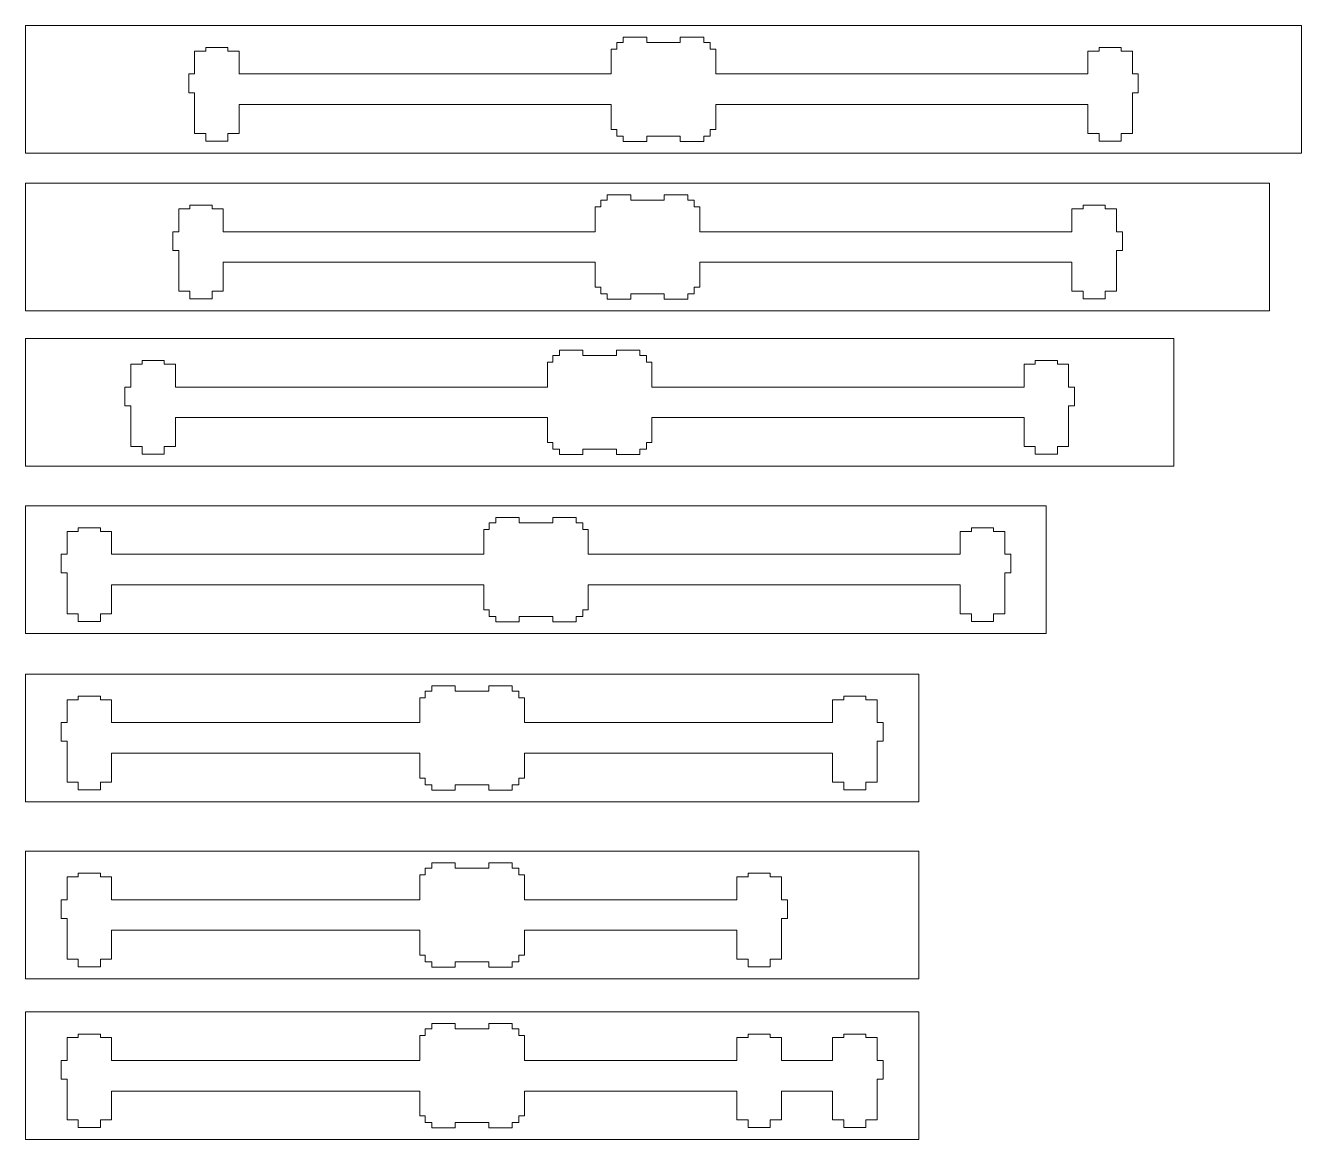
# Model space of a CAD drawing. Header units: millimetres. Extents: x -742 to 1487, y -1115 to 638.
# Drawn here: x 684.2 to 874.7, y -945.6 to -779.2 of the extents above; entities that cross this region are included whole.
import ezdxf

# ---------------------------------------------------------------- set-up
doc = ezdxf.new("R2010")
doc.units = ezdxf.units.MM
doc.layers.add('Layer 1', color=7, linetype='CONTINUOUS')

msp = doc.modelspace()

# ---------------------------------------------------------------- linework, layer by layer
at = {"layer": 'Layer 1', "color": 250, "lineweight": 9}
for points in [[(684.237, -798.298), (874.737, -798.298), (874.737, -779.248), (684.237, -779.248), (684.237, -798.298)], [(684.237, -821.848), (869.974, -821.848), (869.974, -802.798), (684.237, -802.798), (684.237, -821.848)], [(684.237, -845.043), (855.687, -845.043), (855.687, -825.993), (684.237, -825.993), (684.237, -845.043)], [(684.237, -870.023), (836.637, -870.023), (836.637, -850.973), (684.237, -850.973), (684.237, -870.023)], [(684.237, -895.159), (817.587, -895.159), (817.587, -876.109), (684.237, -876.109), (684.237, -895.159)], [(684.237, -921.605), (817.587, -921.605), (817.587, -902.555), (684.237, -902.555), (684.237, -921.605)], [(684.237, -945.605), (817.587, -945.605), (817.587, -926.555), (684.237, -926.555), (684.237, -945.605)]]:
    msp.add_lwpolyline(points, close=True, dxfattribs=at)
for points in [[(776.982, -780.975), (776.982, -780.975), (773.482, -780.975), (773.482, -780.975)], [(773.482, -780.975), (773.482, -780.975), (773.482, -781.788), (773.482, -781.788)], [(776.982, -781.788), (776.982, -781.788), (776.982, -780.975), (776.982, -780.975)], [(785.491, -780.975), (785.491, -780.975), (781.991, -780.975), (781.991, -780.975)], [(781.991, -780.975), (781.991, -780.975), (781.991, -781.788), (781.991, -781.788)], [(785.491, -781.788), (785.491, -781.788), (785.491, -780.975), (785.491, -780.975)], [(714.463, -782.55), (714.463, -782.55), (711.161, -782.55), (711.161, -782.55)], [(711.161, -782.55), (711.161, -782.55), (711.161, -783.083), (711.161, -783.083)], [(714.463, -783.083), (714.463, -783.083), (714.463, -782.55), (714.463, -782.55)], [(772.502, -782.768), (772.502, -782.768), (771.689, -782.768), (771.689, -782.768)], [(771.689, -786.487), (771.689, -786.487), (771.689, -782.768), (771.689, -782.768)], [(772.502, -781.788), (772.502, -781.788), (772.502, -782.768), (772.502, -782.768)], [(772.502, -781.788), (772.502, -781.788), (773.482, -781.788), (773.482, -781.788)], [(781.991, -781.788), (781.991, -781.788), (776.982, -781.788), (776.982, -781.788)], [(786.472, -781.788), (786.472, -781.788), (785.491, -781.788), (785.491, -781.788)], [(786.472, -781.788), (786.472, -781.788), (786.472, -782.768), (786.472, -782.768)], [(786.472, -782.768), (786.472, -782.768), (787.285, -782.768), (787.285, -782.768)], [(787.285, -786.487), (787.285, -786.487), (787.285, -782.768), (787.285, -782.768)], [(844.511, -783.083), (844.511, -783.083), (844.511, -782.55), (844.511, -782.55)], [(844.511, -782.55), (844.511, -782.55), (847.813, -782.55), (847.813, -782.55)], [(847.813, -782.55), (847.813, -782.55), (847.813, -783.083), (847.813, -783.083)], [(711.161, -783.083), (711.161, -783.083), (709.484, -783.083), (709.484, -783.083)], [(709.484, -783.083), (709.484, -783.083), (709.484, -786.487), (709.484, -786.487)], [(716.139, -783.083), (716.139, -783.083), (714.463, -783.083), (714.463, -783.083)], [(716.139, -786.487), (716.139, -786.487), (716.139, -783.083), (716.139, -783.083)], [(842.834, -786.487), (842.834, -786.487), (842.834, -783.083), (842.834, -783.083)], [(842.834, -783.083), (842.834, -783.083), (844.511, -783.083), (844.511, -783.083)], [(847.813, -783.083), (847.813, -783.083), (849.489, -783.083), (849.489, -783.083)], [(849.489, -783.083), (849.489, -783.083), (849.489, -786.487), (849.489, -786.487)], [(709.484, -786.487), (709.484, -786.487), (708.595, -786.487), (708.595, -786.487)], [(708.595, -786.487), (708.595, -786.487), (708.595, -789.281), (708.595, -789.281)], [(771.689, -786.487), (771.689, -786.487), (716.139, -786.487), (716.139, -786.487)], [(787.285, -786.487), (787.285, -786.487), (842.834, -786.487), (842.834, -786.487)], [(849.489, -786.487), (849.489, -786.487), (850.378, -786.487), (850.378, -786.487)], [(850.378, -786.487), (850.378, -786.487), (850.378, -789.281), (850.378, -789.281)], [(708.595, -789.281), (708.595, -789.281), (709.484, -789.281), (709.484, -789.281)], [(709.484, -789.281), (709.484, -789.281), (709.484, -795.377), (709.484, -795.377)], [(850.378, -789.281), (850.378, -789.281), (849.489, -789.281), (849.489, -789.281)], [(849.489, -789.281), (849.489, -789.281), (849.489, -795.377), (849.489, -795.377)], [(716.139, -795.377), (716.139, -795.377), (716.139, -791.059), (716.139, -791.059)], [(716.139, -791.059), (716.139, -791.059), (771.689, -791.059), (771.689, -791.059)], [(771.689, -791.059), (771.689, -791.059), (771.689, -794.777), (771.689, -794.777)], [(787.285, -794.777), (787.285, -794.777), (787.285, -791.059), (787.285, -791.059)], [(842.834, -791.059), (842.834, -791.059), (787.285, -791.059), (787.285, -791.059)], [(842.834, -795.377), (842.834, -795.377), (842.834, -791.059), (842.834, -791.059)], [(709.484, -795.377), (709.484, -795.377), (711.161, -795.377), (711.161, -795.377)], [(711.161, -795.377), (711.161, -795.377), (711.161, -796.52), (711.161, -796.52)], [(714.463, -796.52), (714.463, -796.52), (714.463, -795.377), (714.463, -795.377)], [(714.463, -795.377), (714.463, -795.377), (716.139, -795.377), (716.139, -795.377)], [(771.689, -794.777), (771.689, -794.777), (772.502, -794.777), (772.502, -794.777)], [(772.502, -794.777), (772.502, -794.777), (772.502, -795.758), (772.502, -795.758)], [(772.502, -795.758), (772.502, -795.758), (773.482, -795.758), (773.482, -795.758)], [(773.482, -795.758), (773.482, -795.758), (773.482, -796.57), (773.482, -796.57)], [(776.982, -796.57), (776.982, -796.57), (776.982, -795.758), (776.982, -795.758)], [(776.982, -795.758), (776.982, -795.758), (781.991, -795.758), (781.991, -795.758)], [(781.991, -795.758), (781.991, -795.758), (781.991, -796.57), (781.991, -796.57)], [(785.491, -796.57), (785.491, -796.57), (785.491, -795.758), (785.491, -795.758)], [(786.472, -795.758), (786.472, -795.758), (785.491, -795.758), (785.491, -795.758)], [(786.472, -795.758), (786.472, -795.758), (786.472, -794.777), (786.472, -794.777)], [(786.472, -794.777), (786.472, -794.777), (787.285, -794.777), (787.285, -794.777)], [(844.511, -795.377), (844.511, -795.377), (842.834, -795.377), (842.834, -795.377)], [(844.511, -796.52), (844.511, -796.52), (844.511, -795.377), (844.511, -795.377)], [(849.489, -795.377), (849.489, -795.377), (847.813, -795.377), (847.813, -795.377)], [(847.813, -795.377), (847.813, -795.377), (847.813, -796.52), (847.813, -796.52)], [(711.161, -796.52), (711.161, -796.52), (714.463, -796.52), (714.463, -796.52)], [(773.482, -796.57), (773.482, -796.57), (776.982, -796.57), (776.982, -796.57)], [(781.991, -796.57), (781.991, -796.57), (785.491, -796.57), (785.491, -796.57)], [(847.813, -796.52), (847.813, -796.52), (844.511, -796.52), (844.511, -796.52)], [(770.12, -805.338), (770.12, -805.338), (770.12, -806.318), (770.12, -806.318)], [(770.12, -805.338), (770.12, -805.338), (771.101, -805.338), (771.101, -805.338)], [(774.601, -804.525), (774.601, -804.525), (771.101, -804.525), (771.101, -804.525)], [(771.101, -804.525), (771.101, -804.525), (771.101, -805.338), (771.101, -805.338)], [(774.601, -805.338), (774.601, -805.338), (774.601, -804.525), (774.601, -804.525)], [(779.61, -805.338), (779.61, -805.338), (774.601, -805.338), (774.601, -805.338)], [(783.11, -804.525), (783.11, -804.525), (779.61, -804.525), (779.61, -804.525)], [(779.61, -804.525), (779.61, -804.525), (779.61, -805.338), (779.61, -805.338)], [(783.11, -805.338), (783.11, -805.338), (783.11, -804.525), (783.11, -804.525)], [(784.09, -805.338), (784.09, -805.338), (783.11, -805.338), (783.11, -805.338)], [(784.09, -805.338), (784.09, -805.338), (784.09, -806.318), (784.09, -806.318)], [(708.779, -806.633), (708.779, -806.633), (707.103, -806.633), (707.103, -806.633)], [(707.103, -806.633), (707.103, -806.633), (707.103, -810.037), (707.103, -810.037)], [(712.081, -806.1), (712.081, -806.1), (708.779, -806.1), (708.779, -806.1)], [(708.779, -806.1), (708.779, -806.1), (708.779, -806.633), (708.779, -806.633)], [(712.081, -806.633), (712.081, -806.633), (712.081, -806.1), (712.081, -806.1)], [(713.758, -806.633), (713.758, -806.633), (712.081, -806.633), (712.081, -806.633)], [(713.758, -810.037), (713.758, -810.037), (713.758, -806.633), (713.758, -806.633)], [(770.12, -806.318), (770.12, -806.318), (769.307, -806.318), (769.307, -806.318)], [(769.307, -810.037), (769.307, -810.037), (769.307, -806.318), (769.307, -806.318)], [(784.09, -806.318), (784.09, -806.318), (784.903, -806.318), (784.903, -806.318)], [(784.903, -810.037), (784.903, -810.037), (784.903, -806.318), (784.903, -806.318)], [(840.453, -810.037), (840.453, -810.037), (840.453, -806.633), (840.453, -806.633)], [(840.453, -806.633), (840.453, -806.633), (842.129, -806.633), (842.129, -806.633)], [(842.129, -806.633), (842.129, -806.633), (842.129, -806.1), (842.129, -806.1)], [(842.129, -806.1), (842.129, -806.1), (845.431, -806.1), (845.431, -806.1)], [(845.431, -806.1), (845.431, -806.1), (845.431, -806.633), (845.431, -806.633)], [(845.431, -806.633), (845.431, -806.633), (847.108, -806.633), (847.108, -806.633)], [(847.108, -806.633), (847.108, -806.633), (847.108, -810.037), (847.108, -810.037)], [(707.103, -810.037), (707.103, -810.037), (706.214, -810.037), (706.214, -810.037)], [(706.214, -810.037), (706.214, -810.037), (706.214, -812.831), (706.214, -812.831)], [(769.307, -810.037), (769.307, -810.037), (713.758, -810.037), (713.758, -810.037)], [(784.903, -810.037), (784.903, -810.037), (840.453, -810.037), (840.453, -810.037)], [(847.108, -810.037), (847.108, -810.037), (847.997, -810.037), (847.997, -810.037)], [(847.997, -810.037), (847.997, -810.037), (847.997, -812.831), (847.997, -812.831)], [(706.214, -812.831), (706.214, -812.831), (707.103, -812.831), (707.103, -812.831)], [(707.103, -812.831), (707.103, -812.831), (707.103, -818.927), (707.103, -818.927)], [(847.997, -812.831), (847.997, -812.831), (847.108, -812.831), (847.108, -812.831)], [(847.108, -812.831), (847.108, -812.831), (847.108, -818.927), (847.108, -818.927)], [(713.758, -818.927), (713.758, -818.927), (713.758, -814.609), (713.758, -814.609)], [(713.758, -814.609), (713.758, -814.609), (769.307, -814.609), (769.307, -814.609)], [(769.307, -814.609), (769.307, -814.609), (769.307, -818.327), (769.307, -818.327)], [(784.903, -818.327), (784.903, -818.327), (784.903, -814.609), (784.903, -814.609)], [(840.453, -814.609), (840.453, -814.609), (784.903, -814.609), (784.903, -814.609)], [(840.453, -818.927), (840.453, -818.927), (840.453, -814.609), (840.453, -814.609)], [(707.103, -818.927), (707.103, -818.927), (708.779, -818.927), (708.779, -818.927)], [(708.779, -818.927), (708.779, -818.927), (708.779, -820.07), (708.779, -820.07)], [(712.081, -820.07), (712.081, -820.07), (712.081, -818.927), (712.081, -818.927)], [(712.081, -818.927), (712.081, -818.927), (713.758, -818.927), (713.758, -818.927)], [(769.307, -818.327), (769.307, -818.327), (770.12, -818.327), (770.12, -818.327)], [(770.12, -818.327), (770.12, -818.327), (770.12, -819.308), (770.12, -819.308)], [(784.09, -819.308), (784.09, -819.308), (784.09, -818.327), (784.09, -818.327)], [(784.09, -818.327), (784.09, -818.327), (784.903, -818.327), (784.903, -818.327)], [(842.129, -818.927), (842.129, -818.927), (840.453, -818.927), (840.453, -818.927)], [(842.129, -820.07), (842.129, -820.07), (842.129, -818.927), (842.129, -818.927)], [(847.108, -818.927), (847.108, -818.927), (845.431, -818.927), (845.431, -818.927)], [(845.431, -818.927), (845.431, -818.927), (845.431, -820.07), (845.431, -820.07)], [(708.779, -820.07), (708.779, -820.07), (712.081, -820.07), (712.081, -820.07)], [(770.12, -819.308), (770.12, -819.308), (771.101, -819.308), (771.101, -819.308)], [(771.101, -819.308), (771.101, -819.308), (771.101, -820.12), (771.101, -820.12)], [(771.101, -820.12), (771.101, -820.12), (774.601, -820.12), (774.601, -820.12)], [(774.601, -820.12), (774.601, -820.12), (774.601, -819.308), (774.601, -819.308)], [(774.601, -819.308), (774.601, -819.308), (779.61, -819.308), (779.61, -819.308)], [(779.61, -819.308), (779.61, -819.308), (779.61, -820.12), (779.61, -820.12)], [(779.61, -820.12), (779.61, -820.12), (783.11, -820.12), (783.11, -820.12)], [(783.11, -820.12), (783.11, -820.12), (783.11, -819.308), (783.11, -819.308)], [(784.09, -819.308), (784.09, -819.308), (783.11, -819.308), (783.11, -819.308)], [(845.431, -820.07), (845.431, -820.07), (842.129, -820.07), (842.129, -820.07)], [(762.977, -828.533), (762.977, -828.533), (762.977, -829.513), (762.977, -829.513)], [(762.977, -828.533), (762.977, -828.533), (763.958, -828.533), (763.958, -828.533)], [(767.458, -827.72), (767.458, -827.72), (763.958, -827.72), (763.958, -827.72)], [(763.958, -827.72), (763.958, -827.72), (763.958, -828.533), (763.958, -828.533)], [(767.458, -828.533), (767.458, -828.533), (767.458, -827.72), (767.458, -827.72)], [(772.467, -828.533), (772.467, -828.533), (767.458, -828.533), (767.458, -828.533)], [(775.967, -827.72), (775.967, -827.72), (772.467, -827.72), (772.467, -827.72)], [(772.467, -827.72), (772.467, -827.72), (772.467, -828.533), (772.467, -828.533)], [(775.967, -828.533), (775.967, -828.533), (775.967, -827.72), (775.967, -827.72)], [(776.947, -828.533), (776.947, -828.533), (775.967, -828.533), (775.967, -828.533)], [(776.947, -828.533), (776.947, -828.533), (776.947, -829.513), (776.947, -829.513)], [(701.636, -829.828), (701.636, -829.828), (699.96, -829.828), (699.96, -829.828)], [(699.96, -829.828), (699.96, -829.828), (699.96, -833.232), (699.96, -833.232)], [(704.938, -829.295), (704.938, -829.295), (701.636, -829.295), (701.636, -829.295)], [(701.636, -829.295), (701.636, -829.295), (701.636, -829.828), (701.636, -829.828)], [(704.938, -829.828), (704.938, -829.828), (704.938, -829.295), (704.938, -829.295)], [(706.615, -829.828), (706.615, -829.828), (704.938, -829.828), (704.938, -829.828)], [(706.615, -833.232), (706.615, -833.232), (706.615, -829.828), (706.615, -829.828)], [(762.977, -829.513), (762.977, -829.513), (762.164, -829.513), (762.164, -829.513)], [(762.164, -833.232), (762.164, -833.232), (762.164, -829.513), (762.164, -829.513)], [(776.947, -829.513), (776.947, -829.513), (777.76, -829.513), (777.76, -829.513)], [(777.76, -833.232), (777.76, -833.232), (777.76, -829.513), (777.76, -829.513)], [(833.31, -833.232), (833.31, -833.232), (833.31, -829.828), (833.31, -829.828)], [(833.31, -829.828), (833.31, -829.828), (834.986, -829.828), (834.986, -829.828)], [(834.986, -829.828), (834.986, -829.828), (834.986, -829.295), (834.986, -829.295)], [(834.986, -829.295), (834.986, -829.295), (838.288, -829.295), (838.288, -829.295)], [(838.288, -829.295), (838.288, -829.295), (838.288, -829.828), (838.288, -829.828)], [(838.288, -829.828), (838.288, -829.828), (839.965, -829.828), (839.965, -829.828)], [(839.965, -829.828), (839.965, -829.828), (839.965, -833.232), (839.965, -833.232)], [(699.96, -833.232), (699.96, -833.232), (699.071, -833.232), (699.071, -833.232)], [(699.071, -833.232), (699.071, -833.232), (699.071, -836.026), (699.071, -836.026)], [(762.164, -833.232), (762.164, -833.232), (706.615, -833.232), (706.615, -833.232)], [(777.76, -833.232), (777.76, -833.232), (833.31, -833.232), (833.31, -833.232)], [(839.965, -833.232), (839.965, -833.232), (840.854, -833.232), (840.854, -833.232)], [(840.854, -833.232), (840.854, -833.232), (840.854, -836.026), (840.854, -836.026)], [(699.071, -836.026), (699.071, -836.026), (699.96, -836.026), (699.96, -836.026)], [(699.96, -836.026), (699.96, -836.026), (699.96, -842.122), (699.96, -842.122)], [(840.854, -836.026), (840.854, -836.026), (839.965, -836.026), (839.965, -836.026)], [(839.965, -836.026), (839.965, -836.026), (839.965, -842.122), (839.965, -842.122)], [(706.615, -842.122), (706.615, -842.122), (706.615, -837.804), (706.615, -837.804)], [(706.615, -837.804), (706.615, -837.804), (762.164, -837.804), (762.164, -837.804)], [(762.164, -837.804), (762.164, -837.804), (762.164, -841.522), (762.164, -841.522)], [(777.76, -841.522), (777.76, -841.522), (777.76, -837.804), (777.76, -837.804)], [(833.31, -837.804), (833.31, -837.804), (777.76, -837.804), (777.76, -837.804)], [(833.31, -842.122), (833.31, -842.122), (833.31, -837.804), (833.31, -837.804)], [(762.164, -841.522), (762.164, -841.522), (762.977, -841.522), (762.977, -841.522)], [(762.977, -841.522), (762.977, -841.522), (762.977, -842.503), (762.977, -842.503)], [(776.947, -842.503), (776.947, -842.503), (776.947, -841.522), (776.947, -841.522)], [(776.947, -841.522), (776.947, -841.522), (777.76, -841.522), (777.76, -841.522)], [(699.96, -842.122), (699.96, -842.122), (701.636, -842.122), (701.636, -842.122)], [(701.636, -842.122), (701.636, -842.122), (701.636, -843.265), (701.636, -843.265)], [(701.636, -843.265), (701.636, -843.265), (704.938, -843.265), (704.938, -843.265)], [(704.938, -843.265), (704.938, -843.265), (704.938, -842.122), (704.938, -842.122)], [(704.938, -842.122), (704.938, -842.122), (706.615, -842.122), (706.615, -842.122)], [(762.977, -842.503), (762.977, -842.503), (763.958, -842.503), (763.958, -842.503)], [(763.958, -842.503), (763.958, -842.503), (763.958, -843.315), (763.958, -843.315)], [(763.958, -843.315), (763.958, -843.315), (767.458, -843.315), (767.458, -843.315)], [(767.458, -843.315), (767.458, -843.315), (767.458, -842.503), (767.458, -842.503)], [(767.458, -842.503), (767.458, -842.503), (772.467, -842.503), (772.467, -842.503)], [(772.467, -842.503), (772.467, -842.503), (772.467, -843.315), (772.467, -843.315)], [(772.467, -843.315), (772.467, -843.315), (775.967, -843.315), (775.967, -843.315)], [(775.967, -843.315), (775.967, -843.315), (775.967, -842.503), (775.967, -842.503)], [(776.947, -842.503), (776.947, -842.503), (775.967, -842.503), (775.967, -842.503)], [(834.986, -842.122), (834.986, -842.122), (833.31, -842.122), (833.31, -842.122)], [(834.986, -843.265), (834.986, -843.265), (834.986, -842.122), (834.986, -842.122)], [(838.288, -843.265), (838.288, -843.265), (834.986, -843.265), (834.986, -843.265)], [(839.965, -842.122), (839.965, -842.122), (838.288, -842.122), (838.288, -842.122)], [(838.288, -842.122), (838.288, -842.122), (838.288, -843.265), (838.288, -843.265)], [(757.933, -852.701), (757.933, -852.701), (754.433, -852.701), (754.433, -852.701)], [(754.433, -852.701), (754.433, -852.701), (754.433, -853.513), (754.433, -853.513)], [(757.933, -853.513), (757.933, -853.513), (757.933, -852.701), (757.933, -852.701)], [(766.442, -852.701), (766.442, -852.701), (762.942, -852.701), (762.942, -852.701)], [(762.942, -852.701), (762.942, -852.701), (762.942, -853.513), (762.942, -853.513)], [(766.442, -853.513), (766.442, -853.513), (766.442, -852.701), (766.442, -852.701)], [(692.111, -854.809), (692.111, -854.809), (690.435, -854.809), (690.435, -854.809)], [(690.435, -854.809), (690.435, -854.809), (690.435, -858.212), (690.435, -858.212)], [(695.413, -854.275), (695.413, -854.275), (692.111, -854.275), (692.111, -854.275)], [(692.111, -854.275), (692.111, -854.275), (692.111, -854.809), (692.111, -854.809)], [(695.413, -854.809), (695.413, -854.809), (695.413, -854.275), (695.413, -854.275)], [(697.09, -854.809), (697.09, -854.809), (695.413, -854.809), (695.413, -854.809)], [(697.09, -858.212), (697.09, -858.212), (697.09, -854.809), (697.09, -854.809)], [(753.452, -854.494), (753.452, -854.494), (752.639, -854.494), (752.639, -854.494)], [(752.639, -858.212), (752.639, -858.212), (752.639, -854.494), (752.639, -854.494)], [(753.452, -853.513), (753.452, -853.513), (753.452, -854.494), (753.452, -854.494)], [(753.452, -853.513), (753.452, -853.513), (754.433, -853.513), (754.433, -853.513)], [(762.942, -853.513), (762.942, -853.513), (757.933, -853.513), (757.933, -853.513)], [(767.422, -853.513), (767.422, -853.513), (766.442, -853.513), (766.442, -853.513)], [(767.422, -853.513), (767.422, -853.513), (767.422, -854.494), (767.422, -854.494)], [(767.422, -854.494), (767.422, -854.494), (768.235, -854.494), (768.235, -854.494)], [(768.235, -858.212), (768.235, -858.212), (768.235, -854.494), (768.235, -854.494)], [(823.785, -858.212), (823.785, -858.212), (823.785, -854.809), (823.785, -854.809)], [(823.785, -854.809), (823.785, -854.809), (825.461, -854.809), (825.461, -854.809)], [(825.461, -854.809), (825.461, -854.809), (825.461, -854.275), (825.461, -854.275)], [(825.461, -854.275), (825.461, -854.275), (828.763, -854.275), (828.763, -854.275)], [(828.763, -854.275), (828.763, -854.275), (828.763, -854.809), (828.763, -854.809)], [(828.763, -854.809), (828.763, -854.809), (830.44, -854.809), (830.44, -854.809)], [(830.44, -854.809), (830.44, -854.809), (830.44, -858.212), (830.44, -858.212)], [(690.435, -858.212), (690.435, -858.212), (689.546, -858.212), (689.546, -858.212)], [(689.546, -858.212), (689.546, -858.212), (689.546, -861.006), (689.546, -861.006)], [(752.639, -858.212), (752.639, -858.212), (697.09, -858.212), (697.09, -858.212)], [(768.235, -858.212), (768.235, -858.212), (823.785, -858.212), (823.785, -858.212)], [(830.44, -858.212), (830.44, -858.212), (831.329, -858.212), (831.329, -858.212)], [(831.329, -858.212), (831.329, -858.212), (831.329, -861.006), (831.329, -861.006)], [(689.546, -861.006), (689.546, -861.006), (690.435, -861.006), (690.435, -861.006)], [(690.435, -861.006), (690.435, -861.006), (690.435, -867.102), (690.435, -867.102)], [(831.329, -861.006), (831.329, -861.006), (830.44, -861.006), (830.44, -861.006)], [(830.44, -861.006), (830.44, -861.006), (830.44, -867.102), (830.44, -867.102)], [(697.09, -867.102), (697.09, -867.102), (697.09, -862.784), (697.09, -862.784)], [(697.09, -862.784), (697.09, -862.784), (752.639, -862.784), (752.639, -862.784)], [(752.639, -862.784), (752.639, -862.784), (752.639, -866.503), (752.639, -866.503)], [(768.235, -866.503), (768.235, -866.503), (768.235, -862.784), (768.235, -862.784)], [(823.785, -862.784), (823.785, -862.784), (768.235, -862.784), (768.235, -862.784)], [(823.785, -867.102), (823.785, -867.102), (823.785, -862.784), (823.785, -862.784)], [(752.639, -866.503), (752.639, -866.503), (753.452, -866.503), (753.452, -866.503)], [(753.452, -866.503), (753.452, -866.503), (753.452, -867.483), (753.452, -867.483)], [(767.422, -867.483), (767.422, -867.483), (767.422, -866.503), (767.422, -866.503)], [(767.422, -866.503), (767.422, -866.503), (768.235, -866.503), (768.235, -866.503)], [(690.435, -867.102), (690.435, -867.102), (692.111, -867.102), (692.111, -867.102)], [(692.111, -867.102), (692.111, -867.102), (692.111, -868.245), (692.111, -868.245)], [(692.111, -868.245), (692.111, -868.245), (695.413, -868.245), (695.413, -868.245)], [(695.413, -868.245), (695.413, -868.245), (695.413, -867.102), (695.413, -867.102)], [(695.413, -867.102), (695.413, -867.102), (697.09, -867.102), (697.09, -867.102)], [(753.452, -867.483), (753.452, -867.483), (754.433, -867.483), (754.433, -867.483)], [(754.433, -867.483), (754.433, -867.483), (754.433, -868.296), (754.433, -868.296)], [(754.433, -868.296), (754.433, -868.296), (757.933, -868.296), (757.933, -868.296)], [(757.933, -868.296), (757.933, -868.296), (757.933, -867.483), (757.933, -867.483)], [(757.933, -867.483), (757.933, -867.483), (762.942, -867.483), (762.942, -867.483)], [(762.942, -867.483), (762.942, -867.483), (762.942, -868.296), (762.942, -868.296)], [(762.942, -868.296), (762.942, -868.296), (766.442, -868.296), (766.442, -868.296)], [(766.442, -868.296), (766.442, -868.296), (766.442, -867.483), (766.442, -867.483)], [(767.422, -867.483), (767.422, -867.483), (766.442, -867.483), (766.442, -867.483)], [(825.461, -867.102), (825.461, -867.102), (823.785, -867.102), (823.785, -867.102)], [(825.461, -868.245), (825.461, -868.245), (825.461, -867.102), (825.461, -867.102)], [(828.763, -868.245), (828.763, -868.245), (825.461, -868.245), (825.461, -868.245)], [(830.44, -867.102), (830.44, -867.102), (828.763, -867.102), (828.763, -867.102)], [(828.763, -867.102), (828.763, -867.102), (828.763, -868.245), (828.763, -868.245)], [(748.407, -877.836), (748.407, -877.836), (744.907, -877.836), (744.907, -877.836)], [(744.907, -877.836), (744.907, -877.836), (744.907, -878.649), (744.907, -878.649)], [(748.407, -878.649), (748.407, -878.649), (748.407, -877.836), (748.407, -877.836)], [(756.916, -877.836), (756.916, -877.836), (753.416, -877.836), (753.416, -877.836)], [(753.416, -877.836), (753.416, -877.836), (753.416, -878.649), (753.416, -878.649)], [(756.916, -878.649), (756.916, -878.649), (756.916, -877.836), (756.916, -877.836)], [(692.111, -879.944), (692.111, -879.944), (690.434, -879.944), (690.434, -879.944)], [(690.434, -879.944), (690.434, -879.944), (690.434, -883.348), (690.434, -883.348)], [(695.413, -879.411), (695.413, -879.411), (692.111, -879.411), (692.111, -879.411)], [(692.111, -879.411), (692.111, -879.411), (692.111, -879.944), (692.111, -879.944)], [(695.413, -879.944), (695.413, -879.944), (695.413, -879.411), (695.413, -879.411)], [(697.089, -879.944), (697.089, -879.944), (695.413, -879.944), (695.413, -879.944)], [(697.089, -883.348), (697.089, -883.348), (697.089, -879.944), (697.089, -879.944)], [(743.927, -879.629), (743.927, -879.629), (743.114, -879.629), (743.114, -879.629)], [(743.114, -883.348), (743.114, -883.348), (743.114, -879.629), (743.114, -879.629)], [(743.927, -878.649), (743.927, -878.649), (743.927, -879.629), (743.927, -879.629)], [(743.927, -878.649), (743.927, -878.649), (744.907, -878.649), (744.907, -878.649)], [(753.416, -878.649), (753.416, -878.649), (748.407, -878.649), (748.407, -878.649)], [(757.897, -878.649), (757.897, -878.649), (756.916, -878.649), (756.916, -878.649)], [(757.897, -878.649), (757.897, -878.649), (757.897, -879.629), (757.897, -879.629)], [(757.897, -879.629), (757.897, -879.629), (758.71, -879.629), (758.71, -879.629)], [(758.71, -883.348), (758.71, -883.348), (758.71, -879.629), (758.71, -879.629)], [(806.411, -879.944), (806.411, -879.944), (804.734, -879.944), (804.734, -879.944)], [(804.734, -879.944), (804.734, -879.944), (804.734, -883.348), (804.734, -883.348)], [(809.713, -879.411), (809.713, -879.411), (806.411, -879.411), (806.411, -879.411)], [(806.411, -879.411), (806.411, -879.411), (806.411, -879.944), (806.411, -879.944)], [(809.713, -879.944), (809.713, -879.944), (809.713, -879.411), (809.713, -879.411)], [(811.389, -879.944), (811.389, -879.944), (809.713, -879.944), (809.713, -879.944)], [(811.389, -883.348), (811.389, -883.348), (811.389, -879.944), (811.389, -879.944)], [(690.434, -883.348), (690.434, -883.348), (689.545, -883.348), (689.545, -883.348)], [(689.545, -883.348), (689.545, -883.348), (689.545, -886.142), (689.545, -886.142)], [(743.114, -883.348), (743.114, -883.348), (697.089, -883.348), (697.089, -883.348)], [(804.734, -883.348), (804.734, -883.348), (758.71, -883.348), (758.71, -883.348)], [(812.278, -883.348), (812.278, -883.348), (811.389, -883.348), (811.389, -883.348)], [(812.278, -886.142), (812.278, -886.142), (812.278, -883.348), (812.278, -883.348)], [(689.545, -886.142), (689.545, -886.142), (690.434, -886.142), (690.434, -886.142)], [(690.434, -886.142), (690.434, -886.142), (690.434, -892.238), (690.434, -892.238)], [(811.389, -892.238), (811.389, -892.238), (811.389, -886.142), (811.389, -886.142)], [(811.389, -886.142), (811.389, -886.142), (812.278, -886.142), (812.278, -886.142)], [(697.089, -892.238), (697.089, -892.238), (697.089, -887.92), (697.089, -887.92)], [(697.089, -887.92), (697.089, -887.92), (743.114, -887.92), (743.114, -887.92)], [(743.114, -887.92), (743.114, -887.92), (743.114, -891.638), (743.114, -891.638)], [(758.71, -891.638), (758.71, -891.638), (758.71, -887.92), (758.71, -887.92)], [(758.71, -887.92), (758.71, -887.92), (804.734, -887.92), (804.734, -887.92)], [(804.734, -887.92), (804.734, -887.92), (804.734, -892.238), (804.734, -892.238)], [(690.434, -892.238), (690.434, -892.238), (692.111, -892.238), (692.111, -892.238)], [(692.111, -892.238), (692.111, -892.238), (692.111, -893.381), (692.111, -893.381)], [(692.111, -893.381), (692.111, -893.381), (695.413, -893.381), (695.413, -893.381)], [(695.413, -893.381), (695.413, -893.381), (695.413, -892.238), (695.413, -892.238)], [(695.413, -892.238), (695.413, -892.238), (697.089, -892.238), (697.089, -892.238)], [(743.114, -891.638), (743.114, -891.638), (743.927, -891.638), (743.927, -891.638)], [(743.927, -891.638), (743.927, -891.638), (743.927, -892.619), (743.927, -892.619)], [(743.927, -892.619), (743.927, -892.619), (744.907, -892.619), (744.907, -892.619)], [(744.907, -892.619), (744.907, -892.619), (744.907, -893.431), (744.907, -893.431)], [(744.907, -893.431), (744.907, -893.431), (748.407, -893.431), (748.407, -893.431)], [(748.407, -893.431), (748.407, -893.431), (748.407, -892.619), (748.407, -892.619)], [(748.407, -892.619), (748.407, -892.619), (753.416, -892.619), (753.416, -892.619)], [(753.416, -892.619), (753.416, -892.619), (753.416, -893.431), (753.416, -893.431)], [(753.416, -893.431), (753.416, -893.431), (756.916, -893.431), (756.916, -893.431)], [(756.916, -893.431), (756.916, -893.431), (756.916, -892.619), (756.916, -892.619)], [(757.897, -892.619), (757.897, -892.619), (756.916, -892.619), (756.916, -892.619)], [(757.897, -892.619), (757.897, -892.619), (757.897, -891.638), (757.897, -891.638)], [(757.897, -891.638), (757.897, -891.638), (758.71, -891.638), (758.71, -891.638)], [(804.734, -892.238), (804.734, -892.238), (806.411, -892.238), (806.411, -892.238)], [(806.411, -892.238), (806.411, -892.238), (806.411, -893.381), (806.411, -893.381)], [(806.411, -893.381), (806.411, -893.381), (809.713, -893.381), (809.713, -893.381)], [(809.713, -893.381), (809.713, -893.381), (809.713, -892.238), (809.713, -892.238)], [(809.713, -892.238), (809.713, -892.238), (811.389, -892.238), (811.389, -892.238)], [(748.407, -904.283), (748.407, -904.283), (744.907, -904.283), (744.907, -904.283)], [(744.907, -904.283), (744.907, -904.283), (744.907, -905.095), (744.907, -905.095)], [(748.407, -905.095), (748.407, -905.095), (748.407, -904.283), (748.407, -904.283)], [(756.916, -904.283), (756.916, -904.283), (753.416, -904.283), (753.416, -904.283)], [(753.416, -904.283), (753.416, -904.283), (753.416, -905.095), (753.416, -905.095)], [(756.916, -905.095), (756.916, -905.095), (756.916, -904.283), (756.916, -904.283)], [(692.111, -906.391), (692.111, -906.391), (690.434, -906.391), (690.434, -906.391)], [(690.434, -906.391), (690.434, -906.391), (690.434, -909.794), (690.434, -909.794)], [(695.413, -905.857), (695.413, -905.857), (692.111, -905.857), (692.111, -905.857)], [(692.111, -905.857), (692.111, -905.857), (692.111, -906.391), (692.111, -906.391)], [(695.413, -906.391), (695.413, -906.391), (695.413, -905.857), (695.413, -905.857)], [(697.089, -906.391), (697.089, -906.391), (695.413, -906.391), (695.413, -906.391)], [(697.089, -909.794), (697.089, -909.794), (697.089, -906.391), (697.089, -906.391)], [(743.927, -906.076), (743.927, -906.076), (743.114, -906.076), (743.114, -906.076)], [(743.114, -909.794), (743.114, -909.794), (743.114, -906.076), (743.114, -906.076)], [(743.927, -905.095), (743.927, -905.095), (743.927, -906.076), (743.927, -906.076)], [(743.927, -905.095), (743.927, -905.095), (744.907, -905.095), (744.907, -905.095)], [(753.416, -905.095), (753.416, -905.095), (748.407, -905.095), (748.407, -905.095)], [(757.897, -905.095), (757.897, -905.095), (756.916, -905.095), (756.916, -905.095)], [(757.897, -905.095), (757.897, -905.095), (757.897, -906.076), (757.897, -906.076)], [(757.897, -906.076), (757.897, -906.076), (758.71, -906.076), (758.71, -906.076)], [(758.71, -909.794), (758.71, -909.794), (758.71, -906.076), (758.71, -906.076)], [(792.123, -906.391), (792.123, -906.391), (790.447, -906.391), (790.447, -906.391)], [(790.447, -906.391), (790.447, -906.391), (790.447, -909.794), (790.447, -909.794)], [(795.425, -905.857), (795.425, -905.857), (792.123, -905.857), (792.123, -905.857)], [(792.123, -905.857), (792.123, -905.857), (792.123, -906.391), (792.123, -906.391)], [(795.425, -906.391), (795.425, -906.391), (795.425, -905.857), (795.425, -905.857)], [(797.102, -906.391), (797.102, -906.391), (795.425, -906.391), (795.425, -906.391)], [(797.102, -909.794), (797.102, -909.794), (797.102, -906.391), (797.102, -906.391)], [(690.434, -909.794), (690.434, -909.794), (689.545, -909.794), (689.545, -909.794)], [(689.545, -909.794), (689.545, -909.794), (689.545, -912.588), (689.545, -912.588)], [(743.114, -909.794), (743.114, -909.794), (697.089, -909.794), (697.089, -909.794)], [(790.447, -909.794), (790.447, -909.794), (758.71, -909.794), (758.71, -909.794)], [(797.991, -909.794), (797.991, -909.794), (797.102, -909.794), (797.102, -909.794)], [(797.991, -912.588), (797.991, -912.588), (797.991, -909.794), (797.991, -909.794)], [(689.545, -912.588), (689.545, -912.588), (690.434, -912.588), (690.434, -912.588)], [(690.434, -912.588), (690.434, -912.588), (690.434, -918.684), (690.434, -918.684)], [(697.089, -918.684), (697.089, -918.684), (697.089, -914.366), (697.089, -914.366)], [(697.089, -914.366), (697.089, -914.366), (743.114, -914.366), (743.114, -914.366)], [(743.114, -914.366), (743.114, -914.366), (743.114, -918.085), (743.114, -918.085)], [(758.71, -918.085), (758.71, -918.085), (758.71, -914.366), (758.71, -914.366)], [(758.71, -914.366), (758.71, -914.366), (790.447, -914.366), (790.447, -914.366)], [(790.447, -914.366), (790.447, -914.366), (790.447, -918.684), (790.447, -918.684)], [(797.102, -918.684), (797.102, -918.684), (797.102, -912.588), (797.102, -912.588)], [(797.102, -912.588), (797.102, -912.588), (797.991, -912.588), (797.991, -912.588)], [(743.114, -918.085), (743.114, -918.085), (743.927, -918.085), (743.927, -918.085)], [(743.927, -918.085), (743.927, -918.085), (743.927, -919.065), (743.927, -919.065)], [(757.897, -919.065), (757.897, -919.065), (757.897, -918.085), (757.897, -918.085)], [(757.897, -918.085), (757.897, -918.085), (758.71, -918.085), (758.71, -918.085)], [(690.434, -918.684), (690.434, -918.684), (692.111, -918.684), (692.111, -918.684)], [(692.111, -918.684), (692.111, -918.684), (692.111, -919.827), (692.111, -919.827)], [(692.111, -919.827), (692.111, -919.827), (695.413, -919.827), (695.413, -919.827)], [(695.413, -919.827), (695.413, -919.827), (695.413, -918.684), (695.413, -918.684)], [(695.413, -918.684), (695.413, -918.684), (697.089, -918.684), (697.089, -918.684)], [(743.927, -919.065), (743.927, -919.065), (744.907, -919.065), (744.907, -919.065)], [(744.907, -919.065), (744.907, -919.065), (744.907, -919.878), (744.907, -919.878)], [(744.907, -919.878), (744.907, -919.878), (748.407, -919.878), (748.407, -919.878)], [(748.407, -919.878), (748.407, -919.878), (748.407, -919.065), (748.407, -919.065)], [(748.407, -919.065), (748.407, -919.065), (753.416, -919.065), (753.416, -919.065)], [(753.416, -919.065), (753.416, -919.065), (753.416, -919.878), (753.416, -919.878)], [(753.416, -919.878), (753.416, -919.878), (756.916, -919.878), (756.916, -919.878)], [(756.916, -919.878), (756.916, -919.878), (756.916, -919.065), (756.916, -919.065)], [(757.897, -919.065), (757.897, -919.065), (756.916, -919.065), (756.916, -919.065)], [(790.447, -918.684), (790.447, -918.684), (792.123, -918.684), (792.123, -918.684)], [(792.123, -918.684), (792.123, -918.684), (792.123, -919.827), (792.123, -919.827)], [(792.123, -919.827), (792.123, -919.827), (795.425, -919.827), (795.425, -919.827)], [(795.425, -919.827), (795.425, -919.827), (795.425, -918.684), (795.425, -918.684)], [(795.425, -918.684), (795.425, -918.684), (797.102, -918.684), (797.102, -918.684)], [(743.927, -929.095), (743.927, -929.095), (743.927, -930.076), (743.927, -930.076)], [(743.927, -929.095), (743.927, -929.095), (744.907, -929.095), (744.907, -929.095)], [(748.407, -928.283), (748.407, -928.283), (744.907, -928.283), (744.907, -928.283)], [(744.907, -928.283), (744.907, -928.283), (744.907, -929.095), (744.907, -929.095)], [(748.407, -929.095), (748.407, -929.095), (748.407, -928.283), (748.407, -928.283)], [(753.416, -929.095), (753.416, -929.095), (748.407, -929.095), (748.407, -929.095)], [(756.916, -928.283), (756.916, -928.283), (753.416, -928.283), (753.416, -928.283)], [(753.416, -928.283), (753.416, -928.283), (753.416, -929.095), (753.416, -929.095)], [(756.916, -929.095), (756.916, -929.095), (756.916, -928.283), (756.916, -928.283)], [(757.897, -929.095), (757.897, -929.095), (756.916, -929.095), (756.916, -929.095)], [(757.897, -929.095), (757.897, -929.095), (757.897, -930.076), (757.897, -930.076)], [(692.111, -930.391), (692.111, -930.391), (690.434, -930.391), (690.434, -930.391)], [(690.434, -930.391), (690.434, -930.391), (690.434, -933.794), (690.434, -933.794)], [(695.413, -929.857), (695.413, -929.857), (692.111, -929.857), (692.111, -929.857)], [(692.111, -929.857), (692.111, -929.857), (692.111, -930.391), (692.111, -930.391)], [(695.413, -930.391), (695.413, -930.391), (695.413, -929.857), (695.413, -929.857)], [(697.089, -930.391), (697.089, -930.391), (695.413, -930.391), (695.413, -930.391)], [(697.089, -933.794), (697.089, -933.794), (697.089, -930.391), (697.089, -930.391)], [(743.927, -930.076), (743.927, -930.076), (743.114, -930.076), (743.114, -930.076)], [(743.114, -933.794), (743.114, -933.794), (743.114, -930.076), (743.114, -930.076)], [(757.897, -930.076), (757.897, -930.076), (758.71, -930.076), (758.71, -930.076)], [(758.71, -933.794), (758.71, -933.794), (758.71, -930.076), (758.71, -930.076)], [(792.123, -930.391), (792.123, -930.391), (790.447, -930.391), (790.447, -930.391)], [(790.447, -930.391), (790.447, -930.391), (790.447, -933.794), (790.447, -933.794)], [(795.425, -929.857), (795.425, -929.857), (792.123, -929.857), (792.123, -929.857)], [(792.123, -929.857), (792.123, -929.857), (792.123, -930.391), (792.123, -930.391)], [(795.425, -930.391), (795.425, -930.391), (795.425, -929.857), (795.425, -929.857)], [(797.102, -930.391), (797.102, -930.391), (795.425, -930.391), (795.425, -930.391)], [(797.102, -933.794), (797.102, -933.794), (797.102, -930.391), (797.102, -930.391)], [(806.411, -930.391), (806.411, -930.391), (804.734, -930.391), (804.734, -930.391)], [(804.734, -930.391), (804.734, -930.391), (804.734, -933.794), (804.734, -933.794)], [(809.713, -929.857), (809.713, -929.857), (806.411, -929.857), (806.411, -929.857)], [(806.411, -929.857), (806.411, -929.857), (806.411, -930.391), (806.411, -930.391)], [(809.713, -930.391), (809.713, -930.391), (809.713, -929.857), (809.713, -929.857)], [(811.389, -930.391), (811.389, -930.391), (809.713, -930.391), (809.713, -930.391)], [(811.389, -933.794), (811.389, -933.794), (811.389, -930.391), (811.389, -930.391)], [(690.434, -933.794), (690.434, -933.794), (689.545, -933.794), (689.545, -933.794)], [(689.545, -933.794), (689.545, -933.794), (689.545, -936.588), (689.545, -936.588)], [(743.114, -933.794), (743.114, -933.794), (697.089, -933.794), (697.089, -933.794)], [(790.447, -933.794), (790.447, -933.794), (758.71, -933.794), (758.71, -933.794)], [(804.734, -933.794), (804.734, -933.794), (797.102, -933.794), (797.102, -933.794)], [(812.278, -933.794), (812.278, -933.794), (811.389, -933.794), (811.389, -933.794)], [(812.278, -936.588), (812.278, -936.588), (812.278, -933.794), (812.278, -933.794)], [(689.545, -936.588), (689.545, -936.588), (690.434, -936.588), (690.434, -936.588)], [(690.434, -936.588), (690.434, -936.588), (690.434, -942.684), (690.434, -942.684)], [(811.389, -942.684), (811.389, -942.684), (811.389, -936.588), (811.389, -936.588)], [(811.389, -936.588), (811.389, -936.588), (812.278, -936.588), (812.278, -936.588)], [(697.089, -942.684), (697.089, -942.684), (697.089, -938.366), (697.089, -938.366)], [(697.089, -938.366), (697.089, -938.366), (743.114, -938.366), (743.114, -938.366)], [(743.114, -938.366), (743.114, -938.366), (743.114, -942.085), (743.114, -942.085)], [(758.71, -942.085), (758.71, -942.085), (758.71, -938.366), (758.71, -938.366)], [(758.71, -938.366), (758.71, -938.366), (790.447, -938.366), (790.447, -938.366)], [(790.447, -938.366), (790.447, -938.366), (790.447, -942.684), (790.447, -942.684)], [(797.102, -938.366), (797.102, -938.366), (804.734, -938.366), (804.734, -938.366)], [(797.102, -942.684), (797.102, -942.684), (797.102, -938.366), (797.102, -938.366)], [(804.734, -938.366), (804.734, -938.366), (804.734, -942.684), (804.734, -942.684)], [(690.434, -942.684), (690.434, -942.684), (692.111, -942.684), (692.111, -942.684)], [(692.111, -942.684), (692.111, -942.684), (692.111, -943.827), (692.111, -943.827)], [(695.413, -943.827), (695.413, -943.827), (695.413, -942.684), (695.413, -942.684)], [(695.413, -942.684), (695.413, -942.684), (697.089, -942.684), (697.089, -942.684)], [(743.114, -942.085), (743.114, -942.085), (743.927, -942.085), (743.927, -942.085)], [(743.927, -942.085), (743.927, -942.085), (743.927, -943.065), (743.927, -943.065)], [(757.897, -943.065), (757.897, -943.065), (757.897, -942.085), (757.897, -942.085)], [(757.897, -942.085), (757.897, -942.085), (758.71, -942.085), (758.71, -942.085)], [(790.447, -942.684), (790.447, -942.684), (792.123, -942.684), (792.123, -942.684)], [(792.123, -942.684), (792.123, -942.684), (792.123, -943.827), (792.123, -943.827)], [(795.425, -943.827), (795.425, -943.827), (795.425, -942.684), (795.425, -942.684)], [(795.425, -942.684), (795.425, -942.684), (797.102, -942.684), (797.102, -942.684)], [(804.734, -942.684), (804.734, -942.684), (806.411, -942.684), (806.411, -942.684)], [(806.411, -942.684), (806.411, -942.684), (806.411, -943.827), (806.411, -943.827)], [(809.713, -943.827), (809.713, -943.827), (809.713, -942.684), (809.713, -942.684)], [(809.713, -942.684), (809.713, -942.684), (811.389, -942.684), (811.389, -942.684)], [(692.111, -943.827), (692.111, -943.827), (695.413, -943.827), (695.413, -943.827)], [(743.927, -943.065), (743.927, -943.065), (744.907, -943.065), (744.907, -943.065)], [(744.907, -943.065), (744.907, -943.065), (744.907, -943.878), (744.907, -943.878)], [(744.907, -943.878), (744.907, -943.878), (748.407, -943.878), (748.407, -943.878)], [(748.407, -943.878), (748.407, -943.878), (748.407, -943.065), (748.407, -943.065)], [(748.407, -943.065), (748.407, -943.065), (753.416, -943.065), (753.416, -943.065)], [(753.416, -943.065), (753.416, -943.065), (753.416, -943.878), (753.416, -943.878)], [(753.416, -943.878), (753.416, -943.878), (756.916, -943.878), (756.916, -943.878)], [(756.916, -943.878), (756.916, -943.878), (756.916, -943.065), (756.916, -943.065)], [(757.897, -943.065), (757.897, -943.065), (756.916, -943.065), (756.916, -943.065)], [(792.123, -943.827), (792.123, -943.827), (795.425, -943.827), (795.425, -943.827)], [(806.411, -943.827), (806.411, -943.827), (809.713, -943.827), (809.713, -943.827)]]:
    msp.add_open_spline(points, degree=3, dxfattribs=at)

doc.saveas('drawing.dxf')
